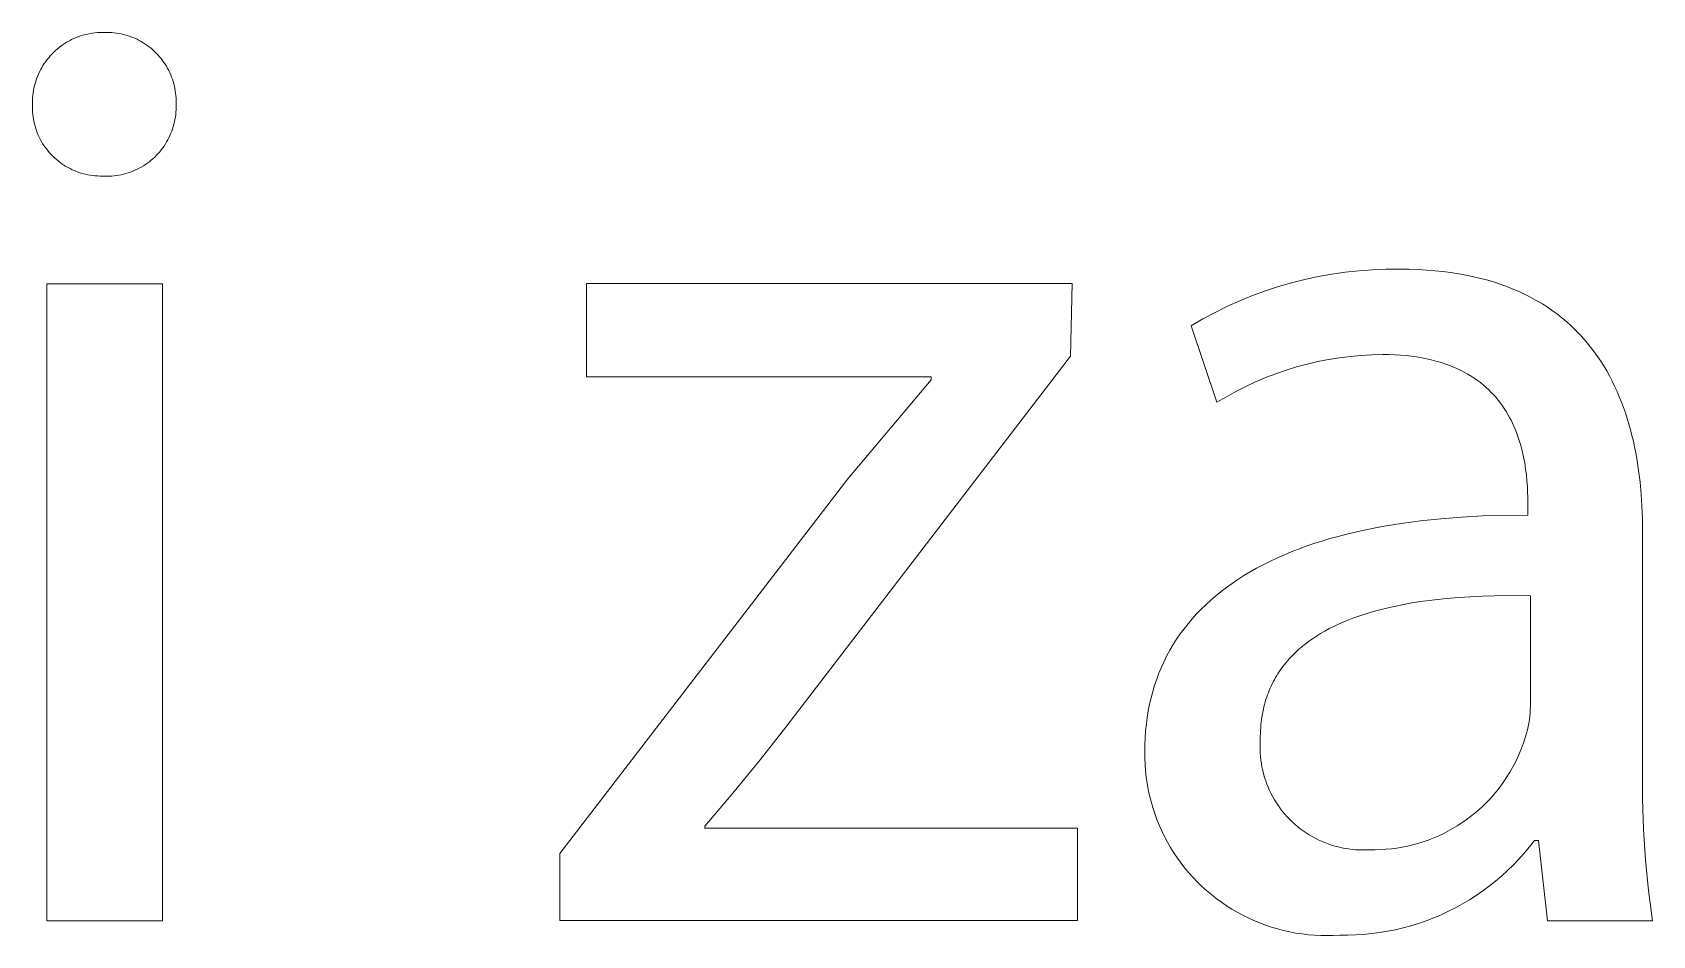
# Model space of a CAD drawing. Header units: millimetres. Extents: x -658 to 2773, y 81 to 2478.
# Drawn here: x 1800.68 to 1842.96, y 138.5 to 162.06 of the extents above; entities that cross this region are included whole.
import ezdxf

# ---------------------------------------------------------------- set-up
doc = ezdxf.new("R2010")
doc.units = ezdxf.units.MM
doc.header["$MEASUREMENT"] = 0
doc.layers.add('Domyślny', color=7, linetype='Continuous', true_color=0x000000)

msp = doc.modelspace()

# ---------------------------------------------------------------- linework, layer by layer
at = {"layer": 'Domyślny', "color": 18, "lineweight": 15, "true_color": 0x000000}
for p, q in [((1801.765, 161.901), (1801.824, 161.926)), ((1801.824, 161.926), (1801.883, 161.95)), ((1801.883, 161.95), (1801.943, 161.971)), ((1801.943, 161.971), (1802.004, 161.99)), ((1802.004, 161.99), (1802.066, 162.006)), ((1802.066, 162.006), (1802.128, 162.021)), ((1802.128, 162.021), (1802.19, 162.034)), ((1802.19, 162.034), (1802.253, 162.044)), ((1802.253, 162.044), (1802.316, 162.052)), ((1802.316, 162.052), (1802.38, 162.058)), ((1802.38, 162.058), (1802.443, 162.062)), ((1802.443, 162.062), (1802.507, 162.063)), ((1802.507, 162.063), (1802.571, 162.062)), ((1802.571, 162.062), (1802.633, 162.063)), ((1802.633, 162.063), (1802.695, 162.062)), ((1802.695, 162.062), (1802.757, 162.059)), ((1802.757, 162.059), (1802.819, 162.053)), ((1802.819, 162.053), (1802.881, 162.045)), ((1802.881, 162.045), (1802.942, 162.036)), ((1802.942, 162.036), (1803.003, 162.024)), ((1803.003, 162.024), (1803.064, 162.01)), ((1803.064, 162.01), (1803.124, 161.994)), ((1803.124, 161.994), (1803.184, 161.975)), ((1803.184, 161.975), (1803.242, 161.955)), ((1803.242, 161.955), (1803.3, 161.933)), ((1803.3, 161.933), (1803.358, 161.909)), ((1801.152, 161.453), (1801.196, 161.499)), ((1801.196, 161.499), (1801.241, 161.545)), ((1801.241, 161.545), (1801.287, 161.588)), ((1801.287, 161.588), (1801.335, 161.63)), ((1801.335, 161.63), (1801.385, 161.671)), ((1801.385, 161.671), (1801.435, 161.709)), ((1801.435, 161.709), (1801.487, 161.746)), ((1801.487, 161.746), (1801.541, 161.781)), ((1801.541, 161.781), (1801.595, 161.814)), ((1801.595, 161.814), (1801.651, 161.845)), ((1801.651, 161.845), (1801.707, 161.874)), ((1801.707, 161.874), (1801.765, 161.901)), ((1803.358, 161.909), (1803.414, 161.883)), ((1803.414, 161.883), (1803.47, 161.855)), ((1803.47, 161.855), (1803.524, 161.825)), ((1803.524, 161.825), (1803.578, 161.793)), ((1803.578, 161.793), (1803.63, 161.759)), ((1803.63, 161.759), (1803.681, 161.724)), ((1803.681, 161.724), (1803.731, 161.687)), ((1803.731, 161.687), (1803.78, 161.648)), ((1803.78, 161.648), (1803.827, 161.608)), ((1803.827, 161.608), (1803.873, 161.565)), ((1803.873, 161.565), (1803.917, 161.522)), ((1803.917, 161.522), (1803.96, 161.477)), ((1800.869, 161.031), (1800.898, 161.087)), ((1800.898, 161.087), (1800.929, 161.143)), ((1800.929, 161.143), (1800.961, 161.198)), ((1800.961, 161.198), (1800.996, 161.252)), ((1800.996, 161.252), (1801.032, 161.304)), ((1801.032, 161.304), (1801.071, 161.355)), ((1801.071, 161.355), (1801.111, 161.404)), ((1801.111, 161.404), (1801.152, 161.453)), ((1803.96, 161.477), (1804.001, 161.43)), ((1804.001, 161.43), (1804.041, 161.382)), ((1804.041, 161.382), (1804.078, 161.333)), ((1804.078, 161.333), (1804.115, 161.282)), ((1804.115, 161.282), (1804.149, 161.231)), ((1804.149, 161.231), (1804.182, 161.178)), ((1804.182, 161.178), (1804.213, 161.124)), ((1804.213, 161.124), (1804.242, 161.069)), ((1804.242, 161.069), (1804.269, 161.013)), ((1800.725, 160.61), (1800.739, 160.672)), ((1800.739, 160.672), (1800.755, 160.733)), ((1800.755, 160.733), (1800.774, 160.794)), ((1800.774, 160.794), (1800.795, 160.855)), ((1800.795, 160.855), (1800.817, 160.914)), ((1800.817, 160.914), (1800.842, 160.973)), ((1800.842, 160.973), (1800.869, 161.031)), ((1804.269, 161.013), (1804.294, 160.956)), ((1804.294, 160.956), (1804.317, 160.898)), ((1804.317, 160.898), (1804.338, 160.84)), ((1804.338, 160.84), (1804.357, 160.78)), ((1804.357, 160.78), (1804.374, 160.721)), ((1804.374, 160.721), (1804.389, 160.66)), ((1804.389, 160.66), (1804.402, 160.599)), ((1800.685, 160.23), (1800.686, 160.294)), ((1800.686, 160.166), (1800.685, 160.23)), ((1800.686, 160.294), (1800.689, 160.357)), ((1800.689, 160.357), (1800.695, 160.421)), ((1800.695, 160.421), (1800.703, 160.484)), ((1800.703, 160.484), (1800.713, 160.547)), ((1800.713, 160.547), (1800.725, 160.61)), ((1804.402, 160.599), (1804.413, 160.538)), ((1804.413, 160.538), (1804.421, 160.477)), ((1804.421, 160.477), (1804.428, 160.415)), ((1804.428, 160.415), (1804.432, 160.353)), ((1804.432, 160.353), (1804.435, 160.29)), ((1804.435, 160.228), (1804.433, 160.166)), ((1804.435, 160.29), (1804.435, 160.228)), ((1800.685, 160.104), (1800.686, 160.166)), ((1800.686, 160.043), (1800.685, 160.104)), ((1800.69, 159.981), (1800.686, 160.043)), ((1800.695, 159.92), (1800.69, 159.981)), ((1800.703, 159.859), (1800.695, 159.92)), ((1800.712, 159.798), (1800.703, 159.859)), ((1800.724, 159.737), (1800.712, 159.798)), ((1804.415, 159.853), (1804.405, 159.791)), ((1804.423, 159.915), (1804.415, 159.853)), ((1804.429, 159.978), (1804.423, 159.915)), ((1804.432, 160.041), (1804.429, 159.978)), ((1804.434, 160.103), (1804.432, 160.041)), ((1804.433, 160.166), (1804.434, 160.103)), ((1800.738, 159.677), (1800.724, 159.737)), ((1800.754, 159.618), (1800.738, 159.677)), ((1800.771, 159.558), (1800.754, 159.618)), ((1800.791, 159.5), (1800.771, 159.558)), ((1800.813, 159.442), (1800.791, 159.5)), ((1800.837, 159.386), (1800.813, 159.442)), ((1800.863, 159.33), (1800.837, 159.386)), ((1804.299, 159.43), (1804.274, 159.373)), ((1804.322, 159.489), (1804.299, 159.43)), ((1804.343, 159.548), (1804.322, 159.489)), ((1804.361, 159.608), (1804.343, 159.548)), ((1804.378, 159.669), (1804.361, 159.608)), ((1804.392, 159.73), (1804.378, 159.669)), ((1804.405, 159.791), (1804.392, 159.73)), ((1800.891, 159.275), (1800.863, 159.33)), ((1800.92, 159.22), (1800.891, 159.275)), ((1800.952, 159.167), (1800.92, 159.22)), ((1800.985, 159.116), (1800.952, 159.167)), ((1801.02, 159.065), (1800.985, 159.116)), ((1801.057, 159.015), (1801.02, 159.065)), ((1801.095, 158.967), (1801.057, 159.015)), ((1801.135, 158.92), (1801.095, 158.967)), ((1804.047, 158.998), (1804.007, 158.949)), ((1804.085, 159.048), (1804.047, 158.998)), ((1804.121, 159.099), (1804.085, 159.048)), ((1804.156, 159.152), (1804.121, 159.099)), ((1804.188, 159.205), (1804.156, 159.152)), ((1804.219, 159.26), (1804.188, 159.205)), ((1804.248, 159.316), (1804.219, 159.26)), ((1804.274, 159.373), (1804.248, 159.316)), ((1801.177, 158.875), (1801.135, 158.92)), ((1801.22, 158.831), (1801.177, 158.875)), ((1801.265, 158.788), (1801.22, 158.831)), ((1801.311, 158.747), (1801.265, 158.788)), ((1801.359, 158.708), (1801.311, 158.747)), ((1801.407, 158.67), (1801.359, 158.708)), ((1801.457, 158.634), (1801.407, 158.67)), ((1801.509, 158.6), (1801.457, 158.634)), ((1801.561, 158.568), (1801.509, 158.6)), ((1801.615, 158.537), (1801.561, 158.568)), ((1801.669, 158.508), (1801.615, 158.537)), ((1803.527, 158.55), (1803.472, 158.519)), ((1803.581, 158.582), (1803.527, 158.55)), ((1803.634, 158.616), (1803.581, 158.582)), ((1803.686, 158.652), (1803.634, 158.616)), ((1803.736, 158.689), (1803.686, 158.652)), ((1803.785, 158.729), (1803.736, 158.689)), ((1803.832, 158.77), (1803.785, 158.729)), ((1803.878, 158.812), (1803.832, 158.77)), ((1803.923, 158.857), (1803.878, 158.812)), ((1803.966, 158.902), (1803.923, 158.857)), ((1804.007, 158.949), (1803.966, 158.902)), ((1801.725, 158.481), (1801.669, 158.508)), ((1801.781, 158.456), (1801.725, 158.481)), ((1801.838, 158.433), (1801.781, 158.456)), ((1801.896, 158.412), (1801.838, 158.433)), ((1801.955, 158.393), (1801.896, 158.412)), ((1802.014, 158.376), (1801.955, 158.393)), ((1802.074, 158.361), (1802.014, 158.376)), ((1802.134, 158.349), (1802.074, 158.361)), ((1802.195, 158.338), (1802.134, 158.349)), ((1802.256, 158.329), (1802.195, 158.338)), ((1802.317, 158.323), (1802.256, 158.329)), ((1802.379, 158.318), (1802.317, 158.323)), ((1802.441, 158.316), (1802.379, 158.318)), ((1802.502, 158.316), (1802.441, 158.316)), ((1802.565, 158.312), (1802.502, 158.316)), ((1802.628, 158.311), (1802.565, 158.312)), ((1802.69, 158.312), (1802.628, 158.311)), ((1802.753, 158.315), (1802.69, 158.312)), ((1802.816, 158.32), (1802.753, 158.315)), ((1802.878, 158.328), (1802.816, 158.32)), ((1802.94, 158.338), (1802.878, 158.328)), ((1803.002, 158.35), (1802.94, 158.338)), ((1803.063, 158.363), (1803.002, 158.35)), ((1803.124, 158.38), (1803.063, 158.363)), ((1803.184, 158.398), (1803.124, 158.38)), ((1803.243, 158.418), (1803.184, 158.398)), ((1803.302, 158.44), (1803.243, 158.418)), ((1803.359, 158.465), (1803.302, 158.44)), ((1803.416, 158.491), (1803.359, 158.465)), ((1803.472, 158.519), (1803.416, 158.491)), ((1833.54, 155.53), (1833.887, 155.617)), ((1833.887, 155.617), (1834.236, 155.692)), ((1834.236, 155.692), (1834.588, 155.755)), ((1834.588, 155.755), (1834.942, 155.806)), ((1834.942, 155.806), (1835.297, 155.844)), ((1835.297, 155.844), (1835.653, 155.87)), ((1835.653, 155.87), (1836.01, 155.883)), ((1836.01, 155.883), (1836.368, 155.885)), ((1836.368, 155.885), (1836.603, 155.882)), ((1836.603, 155.882), (1836.832, 155.874)), ((1836.832, 155.874), (1837.056, 155.862)), ((1837.056, 155.862), (1837.275, 155.845)), ((1837.275, 155.845), (1837.488, 155.823)), ((1837.488, 155.823), (1837.696, 155.796)), ((1837.696, 155.796), (1837.899, 155.765)), ((1837.899, 155.765), (1838.096, 155.729)), ((1838.096, 155.729), (1838.288, 155.689)), ((1838.288, 155.689), (1838.476, 155.644)), ((1838.476, 155.644), (1838.658, 155.595)), ((1838.658, 155.595), (1838.835, 155.542)), ((1801.063, 155.505), (1804.079, 155.505)), ((1801.063, 138.884), (1801.063, 155.505)), ((1804.079, 155.505), (1804.079, 138.884)), ((1815.145, 153.075), (1815.145, 155.509)), ((1815.145, 155.509), (1827.814, 155.509)), ((1827.814, 155.509), (1827.768, 153.612)), ((1832.19, 155.062), (1832.521, 155.196)), ((1832.521, 155.196), (1832.857, 155.319)), ((1832.857, 155.319), (1833.197, 155.43)), ((1833.197, 155.43), (1833.54, 155.53)), ((1838.835, 155.542), (1839.008, 155.485)), ((1839.008, 155.485), (1839.175, 155.424)), ((1839.175, 155.424), (1839.338, 155.359)), ((1839.338, 155.359), (1839.496, 155.29)), ((1839.496, 155.29), (1839.65, 155.217)), ((1839.65, 155.217), (1839.799, 155.141)), ((1831.228, 154.59), (1831.543, 154.758)), ((1831.543, 154.758), (1831.864, 154.916)), ((1831.864, 154.916), (1832.19, 155.062)), ((1839.799, 155.141), (1839.943, 155.061)), ((1839.943, 155.061), (1840.083, 154.977)), ((1840.083, 154.977), (1840.219, 154.89)), ((1840.219, 154.89), (1840.35, 154.8)), ((1840.35, 154.8), (1840.477, 154.707)), ((1830.919, 154.411), (1831.228, 154.59)), ((1831.593, 152.412), (1830.919, 154.411)), ((1840.477, 154.707), (1840.599, 154.61)), ((1840.599, 154.61), (1840.718, 154.51)), ((1840.718, 154.51), (1840.832, 154.407)), ((1840.832, 154.407), (1840.942, 154.301)), ((1840.942, 154.301), (1841.048, 154.193)), ((1841.048, 154.193), (1841.151, 154.081)), ((1841.151, 154.081), (1841.249, 153.967)), ((1841.249, 153.967), (1841.343, 153.85)), ((1827.768, 153.612), (1820.366, 143.971)), ((1834.225, 153.472), (1833.947, 153.407)), ((1834.504, 153.527), (1834.225, 153.472)), ((1834.786, 153.572), (1834.504, 153.527)), ((1835.069, 153.608), (1834.786, 153.572)), ((1835.353, 153.634), (1835.069, 153.608)), ((1835.637, 153.65), (1835.353, 153.634)), ((1835.922, 153.657), (1835.637, 153.65)), ((1836.08, 153.655), (1835.922, 153.657)), ((1836.233, 153.65), (1836.08, 153.655)), ((1836.381, 153.641), (1836.233, 153.65)), ((1836.526, 153.629), (1836.381, 153.641)), ((1836.666, 153.613), (1836.526, 153.629)), ((1836.802, 153.595), (1836.666, 153.613)), ((1836.934, 153.573), (1836.802, 153.595)), ((1837.062, 153.548), (1836.934, 153.573)), ((1837.186, 153.52), (1837.062, 153.548)), ((1837.306, 153.489), (1837.186, 153.52)), ((1837.423, 153.455), (1837.306, 153.489)), ((1841.343, 153.85), (1841.434, 153.731)), ((1841.434, 153.731), (1841.521, 153.609)), ((1841.521, 153.609), (1841.605, 153.485)), ((1841.605, 153.485), (1841.684, 153.359)), ((1824.135, 153.075), (1815.145, 153.075)), ((1824.135, 152.996), (1824.135, 153.075)), ((1832.863, 153.055), (1832.6, 152.944)), ((1833.129, 153.157), (1832.863, 153.055)), ((1833.399, 153.25), (1833.129, 153.157)), ((1833.672, 153.333), (1833.399, 153.25)), ((1833.947, 153.407), (1833.672, 153.333)), ((1837.535, 153.419), (1837.423, 153.455)), ((1837.644, 153.38), (1837.535, 153.419)), ((1837.75, 153.339), (1837.644, 153.38)), ((1837.851, 153.295), (1837.75, 153.339)), ((1837.949, 153.248), (1837.851, 153.295)), ((1838.044, 153.199), (1837.949, 153.248)), ((1838.135, 153.148), (1838.044, 153.199)), ((1838.223, 153.095), (1838.135, 153.148)), ((1838.308, 153.04), (1838.223, 153.095)), ((1838.389, 152.983), (1838.308, 153.04)), ((1841.684, 153.359), (1841.761, 153.231)), ((1841.761, 153.231), (1841.833, 153.1)), ((1841.833, 153.1), (1841.903, 152.967)), ((1821.965, 150.414), (1824.135, 152.996)), ((1832.087, 152.695), (1831.838, 152.558)), ((1832.342, 152.824), (1832.087, 152.695)), ((1832.6, 152.944), (1832.342, 152.824)), ((1838.467, 152.924), (1838.389, 152.983)), ((1838.543, 152.863), (1838.467, 152.924)), ((1838.615, 152.8), (1838.543, 152.863)), ((1838.684, 152.736), (1838.615, 152.8)), ((1838.75, 152.67), (1838.684, 152.736)), ((1838.813, 152.603), (1838.75, 152.67)), ((1841.903, 152.967), (1841.969, 152.833)), ((1841.969, 152.833), (1842.031, 152.696)), ((1842.031, 152.696), (1842.091, 152.558)), ((1831.838, 152.558), (1831.593, 152.412)), ((1838.874, 152.534), (1838.813, 152.603)), ((1838.932, 152.464), (1838.874, 152.534)), ((1838.987, 152.392), (1838.932, 152.464)), ((1839.04, 152.32), (1838.987, 152.392)), ((1839.09, 152.246), (1839.04, 152.32)), ((1839.137, 152.171), (1839.09, 152.246)), ((1842.091, 152.558), (1842.147, 152.418)), ((1842.147, 152.418), (1842.2, 152.276)), ((1842.2, 152.276), (1842.25, 152.133)), ((1839.182, 152.096), (1839.137, 152.171)), ((1839.225, 152.019), (1839.182, 152.096)), ((1839.265, 151.942), (1839.225, 152.019)), ((1839.303, 151.864), (1839.265, 151.942)), ((1839.339, 151.786), (1839.303, 151.864)), ((1839.373, 151.707), (1839.339, 151.786)), ((1842.25, 152.133), (1842.297, 151.989)), ((1842.297, 151.989), (1842.341, 151.843)), ((1842.341, 151.843), (1842.383, 151.696)), ((1839.405, 151.628), (1839.373, 151.707)), ((1839.434, 151.548), (1839.405, 151.628)), ((1839.462, 151.468), (1839.434, 151.548)), ((1839.488, 151.388), (1839.462, 151.468)), ((1839.512, 151.307), (1839.488, 151.388)), ((1842.383, 151.696), (1842.421, 151.547)), ((1842.421, 151.547), (1842.457, 151.398)), ((1842.457, 151.398), (1842.489, 151.247)), ((1839.535, 151.227), (1839.512, 151.307)), ((1839.555, 151.147), (1839.535, 151.227)), ((1839.574, 151.067), (1839.555, 151.147)), ((1839.591, 150.987), (1839.574, 151.067)), ((1839.622, 150.828), (1839.591, 150.987)), ((1842.489, 151.247), (1842.52, 151.095)), ((1842.52, 151.095), (1842.547, 150.943)), ((1842.547, 150.943), (1842.595, 150.636)), ((1839.646, 150.671), (1839.622, 150.828)), ((1839.666, 150.517), (1839.646, 150.671)), ((1839.681, 150.366), (1839.666, 150.517)), ((1842.595, 150.636), (1842.633, 150.326)), ((1814.448, 140.635), (1821.965, 150.414)), ((1839.691, 150.219), (1839.681, 150.366)), ((1839.698, 150.076), (1839.691, 150.219)), ((1839.702, 149.939), (1839.698, 150.076)), ((1842.633, 150.326), (1842.661, 150.015)), ((1839.704, 149.807), (1839.702, 149.939)), ((1839.704, 149.464), (1839.704, 149.807)), ((1842.661, 150.015), (1842.681, 149.702)), ((1842.681, 149.702), (1842.693, 149.389)), ((1835.906, 149.17), (1836.397, 149.25)), ((1836.397, 149.25), (1836.905, 149.318)), ((1836.905, 149.318), (1837.431, 149.373)), ((1837.431, 149.373), (1837.973, 149.415)), ((1837.973, 149.415), (1838.533, 149.445)), ((1838.533, 149.445), (1839.11, 149.461)), ((1839.11, 149.461), (1839.704, 149.464)), ((1842.693, 149.389), (1842.697, 149.076)), ((1834.328, 148.79), (1834.54, 148.854)), ((1834.54, 148.854), (1834.757, 148.914)), ((1834.757, 148.914), (1834.978, 148.972)), ((1834.978, 148.972), (1835.433, 149.077)), ((1835.433, 149.077), (1835.906, 149.17)), ((1842.697, 149.076), (1842.697, 142.862)), ((1833.152, 148.345), (1833.336, 148.427)), ((1833.336, 148.427), (1833.526, 148.506)), ((1833.526, 148.506), (1833.719, 148.581)), ((1833.719, 148.581), (1833.918, 148.654)), ((1833.918, 148.654), (1834.121, 148.724)), ((1834.121, 148.724), (1834.328, 148.79)), ((1832.298, 147.891), (1832.46, 147.988)), ((1832.46, 147.988), (1832.626, 148.081)), ((1832.626, 148.081), (1832.796, 148.172)), ((1832.796, 148.172), (1832.972, 148.26)), ((1832.972, 148.26), (1833.152, 148.345)), ((1831.7, 147.474), (1831.842, 147.583)), ((1831.842, 147.583), (1831.989, 147.688)), ((1831.989, 147.688), (1832.141, 147.791)), ((1832.141, 147.791), (1832.298, 147.891)), ((1831.178, 147.011), (1831.301, 147.131)), ((1831.301, 147.131), (1831.429, 147.248)), ((1831.429, 147.248), (1831.562, 147.363)), ((1831.562, 147.363), (1831.7, 147.474)), ((1836.38, 147.122), (1836.091, 147.06)), ((1836.674, 147.175), (1836.38, 147.122)), ((1836.974, 147.222), (1836.674, 147.175)), ((1837.278, 147.261), (1836.974, 147.222)), ((1837.585, 147.293), (1837.278, 147.261)), ((1837.896, 147.319), (1837.585, 147.293)), ((1838.208, 147.339), (1837.896, 147.319)), ((1838.521, 147.354), (1838.208, 147.339)), ((1839.149, 147.367), (1838.521, 147.354)), ((1839.772, 147.362), (1839.149, 147.367)), ((1839.772, 144.484), (1839.772, 147.362)), ((1830.837, 146.633), (1830.946, 146.762)), ((1830.946, 146.762), (1831.059, 146.888)), ((1831.059, 146.888), (1831.178, 147.011)), ((1835.01, 146.728), (1834.885, 146.677)), ((1835.138, 146.778), (1835.01, 146.728)), ((1835.268, 146.825), (1835.138, 146.778)), ((1835.4, 146.87), (1835.268, 146.825)), ((1835.534, 146.912), (1835.4, 146.87)), ((1835.671, 146.952), (1835.534, 146.912)), ((1835.809, 146.99), (1835.671, 146.952)), ((1836.091, 147.06), (1835.809, 146.99)), ((1830.54, 146.229), (1830.634, 146.367)), ((1830.634, 146.367), (1830.733, 146.501)), ((1830.733, 146.501), (1830.837, 146.633)), ((1834.189, 146.313), (1834.083, 146.243)), ((1834.298, 146.38), (1834.189, 146.313)), ((1834.41, 146.444), (1834.298, 146.38)), ((1834.524, 146.506), (1834.41, 146.444)), ((1834.642, 146.566), (1834.524, 146.506)), ((1834.762, 146.622), (1834.642, 146.566)), ((1834.885, 146.677), (1834.762, 146.622)), ((1830.288, 145.801), (1830.367, 145.946)), ((1830.367, 145.946), (1830.451, 146.089)), ((1830.451, 146.089), (1830.54, 146.229)), ((1833.605, 145.85), (1833.562, 145.807)), ((1833.649, 145.893), (1833.605, 145.85)), ((1833.693, 145.935), (1833.649, 145.893)), ((1833.739, 145.976), (1833.693, 145.935)), ((1833.786, 146.016), (1833.739, 145.976)), ((1833.833, 146.056), (1833.786, 146.016)), ((1833.882, 146.094), (1833.833, 146.056)), ((1833.981, 146.17), (1833.882, 146.094)), ((1834.083, 146.243), (1833.981, 146.17)), ((1830.08, 145.346), (1830.144, 145.501)), ((1830.144, 145.501), (1830.213, 145.652)), ((1830.213, 145.652), (1830.288, 145.801)), ((1833.252, 145.433), (1833.218, 145.383)), ((1833.287, 145.483), (1833.252, 145.433)), ((1833.323, 145.531), (1833.287, 145.483)), ((1833.361, 145.579), (1833.323, 145.531)), ((1833.399, 145.626), (1833.361, 145.579)), ((1833.438, 145.673), (1833.399, 145.626)), ((1833.478, 145.718), (1833.438, 145.673)), ((1833.52, 145.763), (1833.478, 145.718)), ((1833.562, 145.807), (1833.52, 145.763)), ((1829.918, 144.868), (1829.967, 145.03)), ((1829.967, 145.03), (1830.021, 145.19)), ((1830.021, 145.19), (1830.08, 145.346)), ((1833.008, 145.008), (1832.982, 144.951)), ((1833.034, 145.064), (1833.008, 145.008)), ((1833.062, 145.119), (1833.034, 145.064)), ((1833.091, 145.174), (1833.062, 145.119)), ((1833.121, 145.227), (1833.091, 145.174)), ((1833.152, 145.28), (1833.121, 145.227)), ((1833.184, 145.332), (1833.152, 145.28)), ((1833.218, 145.383), (1833.184, 145.332)), ((1829.835, 144.535), (1829.874, 144.702)), ((1829.874, 144.702), (1829.918, 144.868)), ((1832.853, 144.592), (1832.835, 144.529)), ((1832.871, 144.654), (1832.853, 144.592)), ((1832.891, 144.715), (1832.871, 144.654)), ((1832.912, 144.776), (1832.891, 144.715)), ((1832.934, 144.835), (1832.912, 144.776)), ((1832.958, 144.894), (1832.934, 144.835)), ((1832.982, 144.951), (1832.958, 144.894)), ((1829.75, 144.015), (1829.773, 144.191)), ((1829.773, 144.191), (1829.801, 144.364)), ((1829.801, 144.364), (1829.835, 144.535)), ((1832.767, 144.201), (1832.757, 144.132)), ((1832.778, 144.268), (1832.767, 144.201)), ((1832.79, 144.335), (1832.778, 144.268)), ((1832.804, 144.4), (1832.79, 144.335)), ((1832.819, 144.465), (1832.804, 144.4)), ((1832.835, 144.529), (1832.819, 144.465)), ((1839.745, 144.128), (1839.756, 144.217)), ((1839.756, 144.217), (1839.764, 144.305)), ((1839.764, 144.305), (1839.769, 144.394)), ((1839.769, 144.394), (1839.772, 144.484)), ((1820.366, 143.971), (1819.676, 143.081)), ((1829.718, 143.655), (1829.731, 143.836)), ((1829.731, 143.836), (1829.75, 144.015)), ((1832.726, 143.776), (1832.724, 143.702)), ((1832.73, 143.849), (1832.726, 143.776)), ((1832.735, 143.921), (1832.73, 143.849)), ((1832.741, 143.992), (1832.735, 143.921)), ((1832.748, 144.063), (1832.741, 143.992)), ((1832.757, 144.132), (1832.748, 144.063)), ((1839.647, 143.693), (1839.672, 143.779)), ((1839.672, 143.779), (1839.695, 143.865)), ((1839.695, 143.865), (1839.714, 143.952)), ((1839.714, 143.952), (1839.731, 144.04)), ((1839.731, 144.04), (1839.745, 144.128)), ((1829.708, 143.284), (1829.71, 143.471)), ((1829.71, 143.471), (1829.718, 143.655)), ((1832.718, 143.535), (1832.716, 143.443)), ((1832.716, 143.443), (1832.716, 143.351)), ((1832.716, 143.351), (1832.72, 143.259)), ((1832.724, 143.627), (1832.718, 143.535)), ((1832.724, 143.702), (1832.724, 143.627)), ((1839.488, 143.26), (1839.541, 143.391)), ((1839.541, 143.391), (1839.589, 143.524)), ((1839.589, 143.524), (1839.62, 143.608)), ((1839.62, 143.608), (1839.647, 143.693)), ((1819.676, 143.081), (1818.963, 142.209)), ((1829.709, 143.121), (1829.708, 143.284)), ((1829.716, 142.958), (1829.709, 143.121)), ((1829.728, 142.795), (1829.716, 142.958)), ((1832.72, 143.259), (1832.727, 143.167)), ((1832.727, 143.167), (1832.737, 143.075)), ((1832.737, 143.075), (1832.751, 142.984)), ((1832.751, 142.984), (1832.767, 142.893)), ((1832.767, 142.893), (1832.787, 142.803)), ((1839.304, 142.88), (1839.37, 143.004)), ((1839.37, 143.004), (1839.431, 143.131)), ((1839.431, 143.131), (1839.488, 143.26)), ((1829.746, 142.633), (1829.728, 142.795)), ((1829.769, 142.471), (1829.746, 142.633)), ((1829.799, 142.31), (1829.769, 142.471)), ((1832.787, 142.803), (1832.809, 142.714)), ((1832.809, 142.714), (1832.835, 142.625)), ((1832.835, 142.625), (1832.864, 142.538)), ((1832.864, 142.538), (1832.895, 142.451)), ((1838.999, 142.405), (1839.081, 142.519)), ((1839.081, 142.519), (1839.159, 142.637)), ((1839.159, 142.637), (1839.234, 142.757)), ((1839.234, 142.757), (1839.304, 142.88)), ((1842.697, 142.862), (1842.698, 142.064)), ((1818.963, 142.209), (1818.229, 141.355)), ((1829.833, 142.151), (1829.799, 142.31)), ((1829.873, 141.993), (1829.833, 142.151)), ((1832.895, 142.451), (1832.93, 142.366)), ((1832.93, 142.366), (1832.967, 142.282)), ((1832.967, 142.282), (1833.008, 142.199)), ((1833.008, 142.199), (1833.051, 142.118)), ((1833.051, 142.118), (1833.097, 142.038)), ((1838.632, 141.976), (1838.729, 142.078)), ((1838.729, 142.078), (1838.823, 142.184)), ((1838.823, 142.184), (1838.913, 142.293)), ((1838.913, 142.293), (1838.999, 142.405)), ((1842.698, 142.064), (1842.724, 141.267)), ((1829.919, 141.836), (1829.873, 141.993)), ((1829.97, 141.681), (1829.919, 141.836)), ((1830.026, 141.527), (1829.97, 141.681)), ((1833.097, 142.038), (1833.145, 141.959)), ((1833.145, 141.959), (1833.197, 141.883)), ((1833.197, 141.883), (1833.251, 141.808)), ((1833.251, 141.808), (1833.307, 141.735)), ((1833.307, 141.735), (1833.366, 141.665)), ((1833.366, 141.665), (1833.427, 141.596)), ((1838.211, 141.601), (1838.321, 141.689)), ((1838.321, 141.689), (1838.428, 141.781)), ((1838.428, 141.781), (1838.532, 141.877)), ((1838.532, 141.877), (1838.632, 141.976)), ((1818.229, 141.355), (1818.229, 141.298)), ((1818.229, 141.298), (1827.951, 141.298)), ((1827.951, 141.298), (1827.951, 138.887)), ((1830.087, 141.376), (1830.026, 141.527)), ((1830.154, 141.227), (1830.087, 141.376)), ((1830.226, 141.08), (1830.154, 141.227)), ((1833.427, 141.596), (1833.491, 141.529)), ((1833.491, 141.529), (1833.557, 141.465)), ((1833.557, 141.465), (1833.625, 141.403)), ((1833.625, 141.403), (1833.695, 141.343)), ((1833.695, 141.343), (1833.767, 141.285)), ((1833.767, 141.285), (1833.841, 141.231)), ((1833.841, 141.231), (1833.917, 141.178)), ((1837.492, 141.154), (1837.618, 141.218)), ((1837.618, 141.218), (1837.742, 141.287)), ((1837.742, 141.287), (1837.863, 141.359)), ((1837.863, 141.359), (1837.981, 141.436)), ((1837.981, 141.436), (1838.097, 141.516)), ((1838.097, 141.516), (1838.211, 141.601)), ((1842.724, 141.267), (1842.777, 140.471)), ((1830.302, 140.936), (1830.226, 141.08)), ((1830.384, 140.795), (1830.302, 140.936)), ((1830.471, 140.656), (1830.384, 140.795)), ((1833.917, 141.178), (1833.995, 141.129)), ((1833.995, 141.129), (1834.074, 141.082)), ((1834.074, 141.082), (1834.155, 141.038)), ((1834.155, 141.038), (1834.237, 140.996)), ((1834.237, 140.996), (1834.321, 140.958)), ((1834.321, 140.958), (1834.406, 140.922)), ((1834.406, 140.922), (1834.492, 140.89)), ((1834.492, 140.89), (1834.579, 140.86)), ((1834.579, 140.86), (1834.668, 140.833)), ((1834.668, 140.833), (1834.757, 140.809)), ((1834.757, 140.809), (1834.847, 140.789)), ((1834.847, 140.789), (1834.937, 140.771)), ((1836.143, 140.762), (1836.283, 140.78)), ((1836.283, 140.78), (1836.423, 140.803)), ((1836.423, 140.803), (1836.561, 140.831)), ((1836.561, 140.831), (1836.698, 140.863)), ((1836.698, 140.863), (1836.835, 140.9)), ((1836.835, 140.9), (1836.97, 140.942)), ((1836.97, 140.942), (1837.103, 140.988)), ((1837.103, 140.988), (1837.235, 141.039)), ((1837.235, 141.039), (1837.364, 141.094)), ((1837.364, 141.094), (1837.492, 141.154)), ((1839.746, 140.811), (1839.612, 140.651)), ((1839.875, 140.977), (1839.746, 140.811)), ((1839.978, 140.977), (1839.875, 140.977)), ((1840.218, 138.886), (1839.978, 140.977)), ((1814.448, 138.887), (1814.448, 140.635)), ((1830.562, 140.521), (1830.471, 140.656)), ((1830.658, 140.388), (1830.562, 140.521)), ((1830.758, 140.26), (1830.658, 140.388)), ((1834.937, 140.771), (1835.028, 140.757)), ((1835.028, 140.757), (1835.119, 140.746)), ((1835.119, 140.746), (1835.211, 140.738)), ((1835.211, 140.738), (1835.303, 140.733)), ((1835.303, 140.733), (1835.395, 140.731)), ((1835.395, 140.731), (1835.488, 140.732)), ((1835.488, 140.732), (1835.58, 140.737)), ((1835.58, 140.737), (1835.721, 140.736)), ((1835.721, 140.736), (1835.862, 140.74)), ((1835.862, 140.74), (1836.003, 140.748)), ((1836.003, 140.748), (1836.143, 140.762)), ((1839.472, 140.495), (1839.327, 140.343)), ((1839.612, 140.651), (1839.472, 140.495)), ((1842.777, 140.471), (1842.855, 139.677)), ((1830.863, 140.134), (1830.758, 140.26)), ((1830.972, 140.013), (1830.863, 140.134)), ((1831.085, 139.895), (1830.972, 140.013)), ((1839.022, 140.056), (1838.862, 139.92)), ((1839.177, 140.197), (1839.022, 140.056)), ((1839.327, 140.343), (1839.177, 140.197)), ((1831.202, 139.781), (1831.085, 139.895)), ((1831.323, 139.671), (1831.202, 139.781)), ((1831.447, 139.566), (1831.323, 139.671)), ((1831.575, 139.465), (1831.447, 139.566)), ((1838.358, 139.546), (1838.181, 139.433)), ((1838.53, 139.665), (1838.358, 139.546)), ((1838.698, 139.79), (1838.53, 139.665)), ((1838.862, 139.92), (1838.698, 139.79)), ((1842.855, 139.677), (1842.959, 138.886)), ((1831.707, 139.368), (1831.575, 139.465)), ((1831.842, 139.276), (1831.707, 139.368)), ((1831.98, 139.189), (1831.842, 139.276)), ((1832.121, 139.106), (1831.98, 139.189)), ((1832.264, 139.028), (1832.121, 139.106)), ((1837.631, 139.13), (1837.44, 139.042)), ((1837.817, 139.225), (1837.631, 139.13)), ((1838.001, 139.326), (1837.817, 139.225)), ((1838.181, 139.433), (1838.001, 139.326)), ((1804.079, 138.884), (1801.063, 138.884)), ((1827.951, 138.887), (1814.448, 138.887)), ((1832.411, 138.956), (1832.264, 139.028)), ((1832.559, 138.888), (1832.411, 138.956)), ((1832.71, 138.826), (1832.559, 138.888)), ((1832.863, 138.769), (1832.71, 138.826)), ((1833.018, 138.717), (1832.863, 138.769)), ((1833.174, 138.67), (1833.018, 138.717)), ((1833.332, 138.629), (1833.174, 138.67)), ((1836.452, 138.699), (1836.248, 138.651)), ((1836.654, 138.754), (1836.452, 138.699)), ((1836.854, 138.816), (1836.654, 138.754)), ((1837.052, 138.885), (1836.854, 138.816)), ((1837.248, 138.96), (1837.052, 138.885)), ((1837.44, 139.042), (1837.248, 138.96)), ((1842.959, 138.886), (1840.218, 138.886)), ((1833.492, 138.593), (1833.332, 138.629)), ((1833.652, 138.563), (1833.492, 138.593)), ((1833.814, 138.539), (1833.652, 138.563)), ((1833.976, 138.52), (1833.814, 138.539)), ((1834.139, 138.506), (1833.976, 138.52)), ((1834.302, 138.499), (1834.139, 138.506)), ((1834.465, 138.497), (1834.302, 138.499)), ((1834.628, 138.5), (1834.465, 138.497)), ((1834.791, 138.509), (1834.628, 138.5)), ((1835.001, 138.508), (1834.791, 138.509)), ((1835.21, 138.514), (1835.001, 138.508)), ((1835.419, 138.528), (1835.21, 138.514)), ((1835.628, 138.548), (1835.419, 138.528)), ((1835.836, 138.575), (1835.628, 138.548)), ((1836.042, 138.61), (1835.836, 138.575)), ((1836.248, 138.651), (1836.042, 138.61))]:
    msp.add_line(p, q, dxfattribs=at)

doc.saveas('drawing.dxf')
